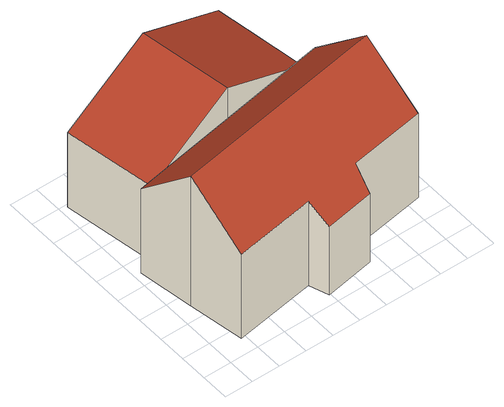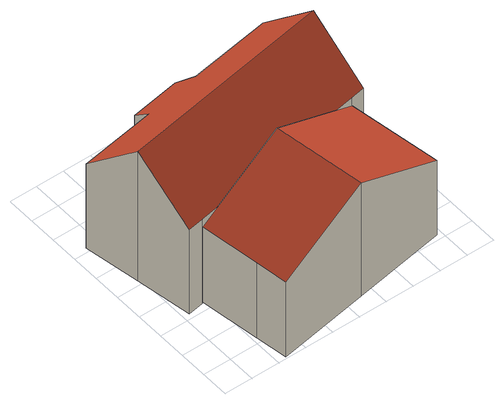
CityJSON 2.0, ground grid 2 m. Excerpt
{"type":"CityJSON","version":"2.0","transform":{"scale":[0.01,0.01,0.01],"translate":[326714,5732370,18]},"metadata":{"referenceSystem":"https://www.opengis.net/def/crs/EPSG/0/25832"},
"CityObjects":{
"building1":{"type":"Building","attributes":{"name":"Neuenhof","Geometrietyp2DReferenz":"3000","Gemeindeschluessel":"05170048","function":"31001_1210","roofType":"3100","measuredHeight":10.75},"address":[{"country":"Germany","locality":"Wesel","thoroughfareNumber":"7","thoroughfareName":"Bergen"}],"geometry":[{"type":"Solid","lod":"2","boundaries":[[[[0,1,2,3]],[[4,5,1,0]],[[6,7,5,4]],[[8,9,7,6]],[[10,11,9,8]],[[12,13,11,10]],[[14,15,13,12]],[[16,17,15,14]],[[18,19,17,16]],[[20,21,19,18]],[[22,23,21,20]],[[3,2,23,22]],[[12,10,8,6,4,14]],[[0,3,22,20,18,16,14,4]],[[1,5,7,9,11,13,15,17,19,21,23,2]]]],"semantics":{"surfaces":[{"type":"WallSurface"},{"type":"RoofSurface"},{"type":"GroundSurface"}],"values":[[0,0,0,0,0,0,0,0,0,0,0,0,1,1,2]]}}]},
"building2":{"type":"Building","attributes":{"Geometrietyp2DReferenz":"3000","Gemeindeschluessel":"05170048","function":"31001_2720","roofType":"3100","measuredHeight":9.39},"address":[{"country":"Germany","locality":"Wesel","thoroughfareNumber":"7","thoroughfareName":"Bergen"}],"geometry":[{"type":"Solid","lod":"2","boundaries":[[[[24,25,26,27]],[[28,29,25,24]],[[30,31,29,28]],[[32,33,31,30]],[[34,35,33,32]],[[36,37,35,34]],[[27,26,37,36]],[[28,24,27,30]],[[36,34,32,30,27]],[[25,29,31,33,35,37,26]]]],"semantics":{"surfaces":[{"type":"WallSurface"},{"type":"RoofSurface"},{"type":"GroundSurface"}],"values":[[0,0,0,0,0,0,0,1,1,2]]}}]}
},
"vertices":[
[170,115,785],[170,115,87],[744,209,87],[744,209,785],[108,505,1162],[108,505,87],[46,895,785],[46,895,87],[149,913,785],[149,913,87],[1445,1141,785],[1445,1141,87],[1554,1160,785],[1554,1160,87],[1621,762,1162],[1621,762,87],[1688,365,785],[1688,365,87],[1150,276,785],[1150,276,87],[1142,133,654],[1142,133,87],[792,71,650],[792,71,87],
[149,913,722],[149,913,101],[797,1027,101],[797,1027,1040],[42,1569,722],[42,1569,101],[693,1683,1040],[693,1683,101],[1345,1796,722],[1345,1796,101],[1380,1567,722],[1380,1567,101],[1445,1141,722],[1445,1141,101]
]}
